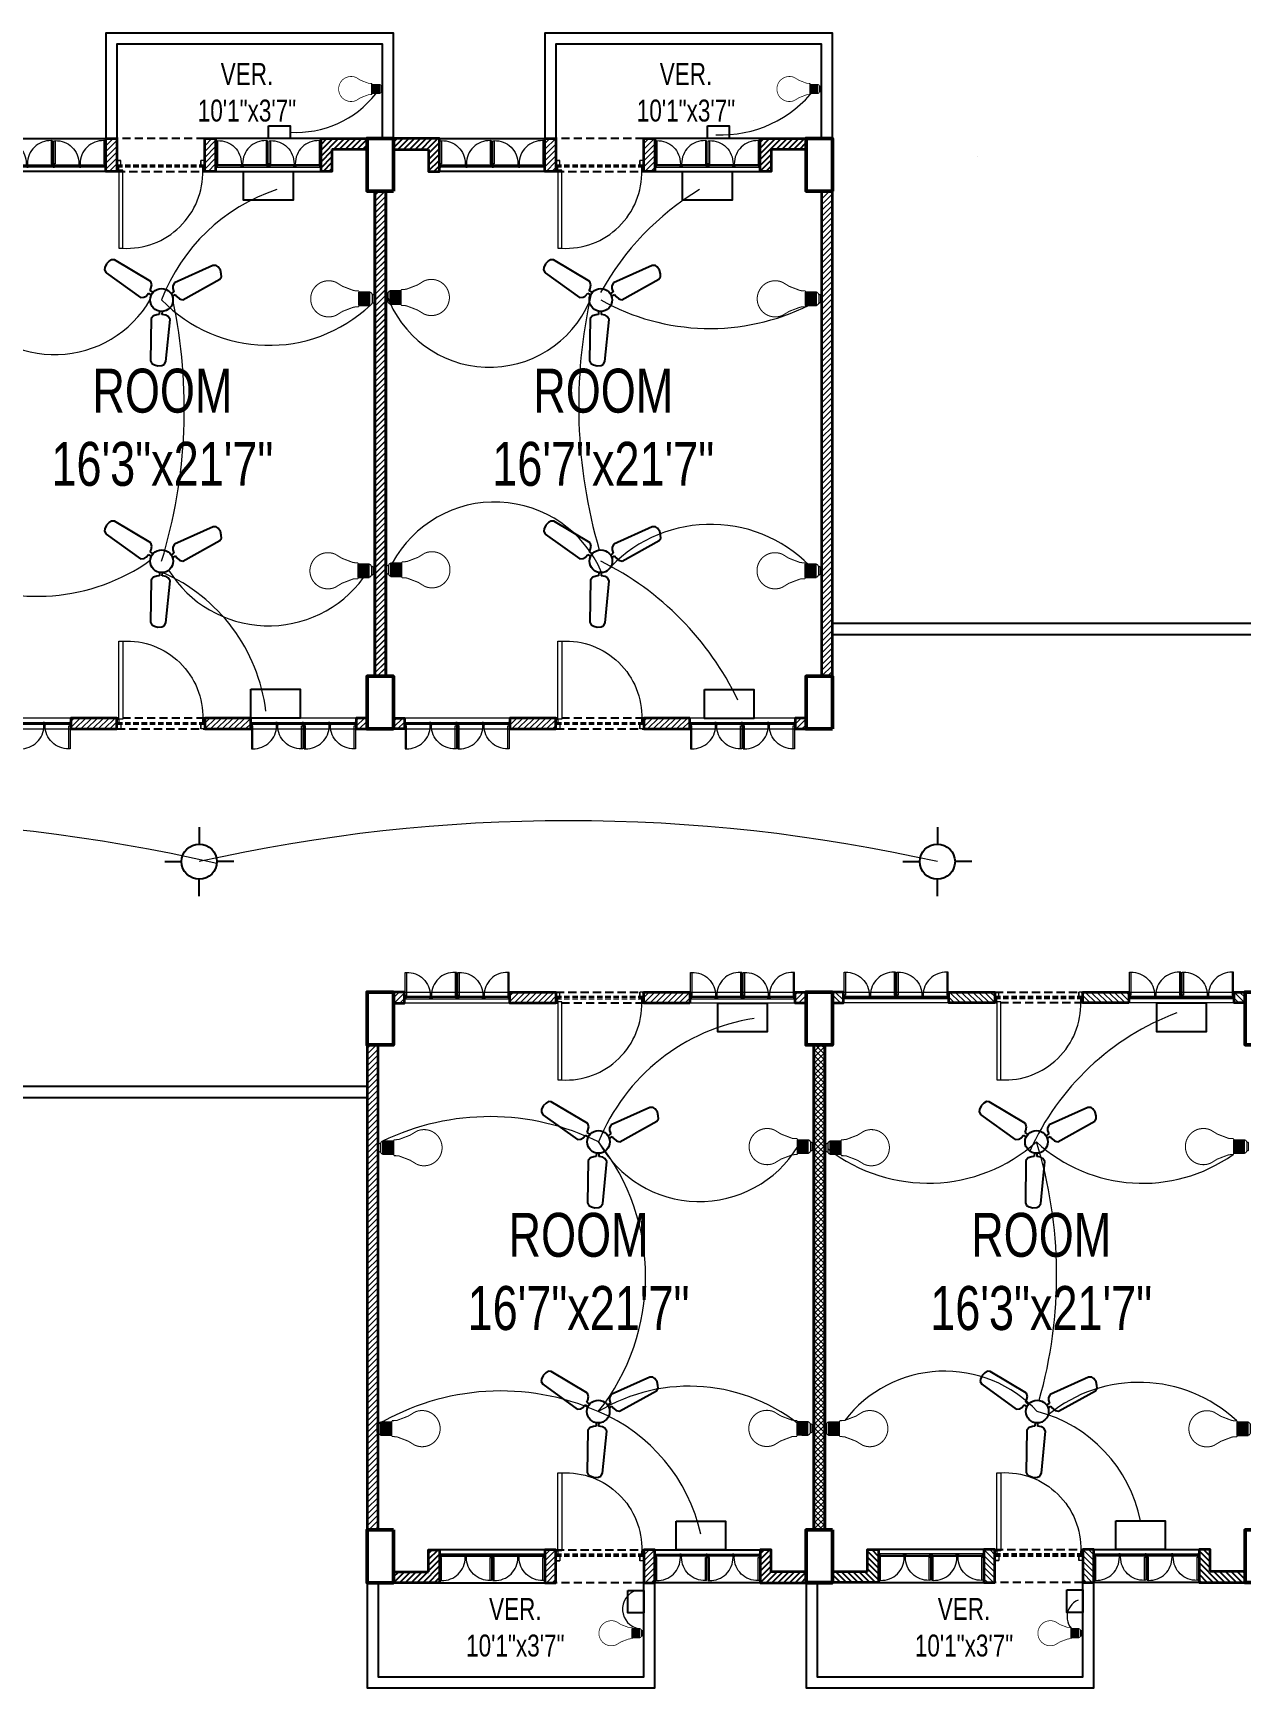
# Model space of a CAD drawing. Header units: inches. Extents: x -20263 to 10253, y -4567 to 3195.
# Drawn here: x -13452 to -12902, y 62 to 815 of the extents above; entities that cross this region are included whole.
import ezdxf

# ---------------------------------------------------------------- set-up
doc = ezdxf.new("R2010")
doc.units = ezdxf.units.IN
doc.header["$MEASUREMENT"] = 0
doc.linetypes.add('DASHED2', pattern=[0.375, 0.25, -0.125])
for name, color, linetype, lineweight in [('A-TEXT', 7, 'Continuous', 5), ('ar-DOOR-WOOD', 44, 'Continuous', 0), ('e conduit 1', 90, 'Continuous', 5), ('e conduit 2', 210, 'Continuous', 5), ('Main Wall', 250, 'Continuous', 13)]:
    doc.layers.add(name, color=color, linetype=linetype, lineweight=lineweight)
doc.layers.add('hatch brick', color=32, linetype='Continuous', lineweight=0, transparency=0.4)
doc.styles.add('SIMPLE', font='romantic.ttf')
pattern_1 = [(45, (-68292.0052, -18580.3146), (-1.325825215, 1.325825215), [])]
pattern_2 = [(45, (-1511589.8666, -132466.5966), (-1.3258252147, 1.3258252147), [])]

# ---------------------------------------------------------------- blocks, each defined once
blk = doc.blocks.new('DOOR_45')
at = {"layer": 'ar-DOOR-WOOD'}
for p, q in [((-11008.75, 15426.44), (-11008.75, 15424.44)), ((-10968.75, 15426.44), (-11008.75, 15426.44)), ((-10968.75, 15427.44), (-10963.75, 15427.44)), ((-10968.75, 15427.44), (-10968.75, 15426.44)), ((-10968.75, 15424.44), (-10968.75, 15426.44)), ((-10968.75, 15426.44), (-10966.75, 15426.44)), ((-10966.75, 15426.44), (-10966.75, 15425.44)), ((-10963.75, 15427.44), (-10963.75, 15425.44)), ((-11008.75, 15424.44), (-10968.75, 15424.44)), ((-10966.75, 15425.44), (-10963.75, 15425.44)), ((-10968.75, 15382.44), (-10968.75, 15383.44)), ((-10968.75, 15383.44), (-10966.75, 15383.44)), ((-10966.75, 15384.44), (-10963.75, 15384.44)), ((-10966.75, 15383.44), (-10966.75, 15384.44)), ((-10963.75, 15382.44), (-10963.75, 15384.44)), ((-10968.75, 15382.44), (-10963.75, 15382.44))]:
    blk.add_line(p, q, dxfattribs=at)
for points in [[(-10968.75, 15426.44), (-11008.75, 15426.44), (-11008.75, 15424.44), (-10968.75, 15424.44)], [(-10963.75, 15427.44), (-10968.75, 15427.44), (-10968.75, 15426.44), (-10966.75, 15426.44), (-10966.75, 15425.44), (-10963.75, 15425.44)], [(-10968.75, 15383.44), (-10968.75, 15382.44), (-10963.75, 15382.44), (-10963.75, 15384.44), (-10966.75, 15384.44), (-10966.75, 15383.44)]]:
    blk.add_lwpolyline(points, close=True, dxfattribs=at)
blk.add_arc((-10969.89, 15422.35), 38.92, 176.90834, 271.67702, dxfattribs=at)
blk = doc.blocks.new('DOOR_40')
at = {"layer": 'ar-DOOR-WOOD'}
for p, q in [((-11029.1, 15421.4), (-11064.1, 15421.4)), ((-11064.1, 15421.4), (-11064.1, 15419.4)), ((-11064.1, 15419.4), (-11029.1, 15419.4)), ((-11029.1, 15422.4), (-11024.1, 15422.4)), ((-11029.1, 15422.4), (-11029.1, 15421.4)), ((-11029.1, 15419.4), (-11029.1, 15421.4)), ((-11029.1, 15421.4), (-11027.1, 15421.4)), ((-11027.1, 15421.4), (-11027.1, 15420.4)), ((-11027.1, 15420.4), (-11024.1, 15420.4)), ((-11024.1, 15422.4), (-11024.1, 15420.4)), ((-11029.1, 15383.4), (-11027.1, 15383.4)), ((-11029.1, 15382.4), (-11029.1, 15383.4)), ((-11029.1, 15382.4), (-11024.1, 15382.4)), ((-11027.1, 15383.4), (-11027.1, 15384.4)), ((-11027.1, 15384.4), (-11024.1, 15384.4)), ((-11024.1, 15382.4), (-11024.1, 15384.4))]:
    blk.add_line(p, q, dxfattribs=at)
blk.add_arc((-11029.4, 15418.2), 34.8, 178.03, 270.3561, dxfattribs=at)
blk = doc.blocks.new('room 1')
h = blk.add_hatch()
h.set_pattern_fill('ANSI31', color=256, scale=15)
h.paths.add_polyline_path([(1498318.01, 133229.01), (1498318.01, 133219.01), (1498323.01, 133219.01), (1498323.01, 133234.01), (1498302.01, 133234.01), (1498302.01, 133229.01), (1498302.01, 133229.01)])
h = blk.add_hatch()
h.set_pattern_fill('ANSI31', color=256, scale=15)
h.paths.add_polyline_path([(1498474.01, 133229.01), (1498474.01, 133219.01), (1498469.01, 133219.01), (1498469.01, 133234.01), (1498490.01, 133234.01), (1498490.01, 133229.01), (1498490.01, 133229.01)])
at = {"layer": 'hatch brick'}
h = blk.add_hatch(dxfattribs=at)
h.set_pattern_fill('ANSI31', color=256, scale=15)
h.set_pattern_definition([(45, (69, 2), (-1.3258252147, 1.3258252147), [])])
h.paths.add_polyline_path([(1498376.01, 133234.01), (1498376.01, 133219.01), (1498376.01, 133219.01), (1498371.01, 133219.01), (1498371.01, 133234.01)])
h = blk.add_hatch(dxfattribs=at)
h.set_pattern_fill('ANSI31', color=256, scale=15)
h.set_pattern_definition([(45, (114, 2), (-1.3258252147, 1.3258252147), [])])
h.paths.add_polyline_path([(1498421.01, 133234.01), (1498421.01, 133219.01), (1498421.01, 133219.01), (1498416.01, 133219.01), (1498416.01, 133234.01)])
h = blk.add_hatch(dxfattribs=at)
h.set_pattern_fill('ANSI31', color=256, scale=15)
h.paths.add_polyline_path([(1498298.51, 132989.01), (1498293.51, 132989.01), (1498293.51, 133210.01), (1498298.51, 133210.01)])
h = blk.add_hatch(dxfattribs=at)
h.set_pattern_fill('ANSI31', color=256, scale=15)
h.paths.add_polyline_path([(1498493.51, 132989.01), (1498498.51, 132989.01), (1498498.51, 133210.01), (1498493.51, 133210.01)])
h = blk.add_hatch(dxfattribs=at)
h.set_pattern_fill('ANSI31', color=256, scale=15)
h.set_pattern_definition([(45, (-14.5, 0), (-1.3258252147, 1.3258252147), [])])
h.paths.add_polyline_path([(1498302.01, 132970.01), (1498307.01, 132970.01), (1498307.01, 132965.01), (1498302.01, 132965.01)])
h = blk.add_hatch(dxfattribs=at)
h.set_pattern_fill('ANSI31', color=256, scale=15)
h.set_pattern_definition([(45, (-5, -252), (-1.3258252147, 1.3258252147), [])])
h.paths.add_polyline_path([(1498376.01, 132970.01), (1498355.01, 132970.01), (1498355.01, 132965.01), (1498376.01, 132965.01)])
h = blk.add_hatch(dxfattribs=at)
h.set_pattern_fill('ANSI31', color=256, scale=15)
h.set_pattern_definition([(45, (1.2113, 4e-09), (-1.3258252147, 1.3258252147), [])])
h.paths.add_polyline_path([(1498437.01, 132970.01), (1498416.01, 132970.01), (1498416.01, 132965.01), (1498437.01, 132965.01)])
h = blk.add_hatch(dxfattribs=at)
h.set_pattern_fill('ANSI31', color=256, scale=15)
h.paths.add_polyline_path([(1498490.01, 132970.01), (1498485.01, 132970.01), (1498485.01, 132965.01), (1498490.01, 132965.01)])
for points in [[(1498323.01, 133234.01), (1498371.01, 133234.01), (1498371.01, 133219.01), (1498323.01, 133219.01)], [(1498469.01, 133234.01), (1498421.01, 133234.01), (1498421.01, 133219.01), (1498469.01, 133219.01)]]:
    blk.add_lwpolyline(points, close=True)
at = {"linetype": 'DASHED2', "ltscale": 15}
for points in [[(1498376.01, 133219.01), (1498416.01, 133219.01), (1498416.01, 133234.01), (1498376.01, 133234.01)], [(1498376.01, 132965.01), (1498416.01, 132965.01), (1498416.01, 132970.01), (1498376.01, 132970.01)]]:
    blk.add_lwpolyline(points, close=True, dxfattribs=at)
at = {"layer": 'Main Wall', "color": 1, "lineweight": 50}
for points in [[(1498302.01, 133210.01), (1498290.01, 133210.01), (1498290.01, 133234.01), (1498302.01, 133234.01), (1498302.01, 133210.01)], [(1498502.01, 133210.01), (1498490.01, 133210.01), (1498490.01, 133234.01), (1498502.01, 133234.01), (1498502.01, 133210.01)], [(1498302.01, 132965.01), (1498290.01, 132965.01), (1498290.01, 132989.01), (1498302.01, 132989.01), (1498302.01, 132965.01)], [(1498502.01, 132965.01), (1498490.01, 132965.01), (1498490.01, 132989.01), (1498502.01, 132989.01), (1498502.01, 132965.01)]]:
    blk.add_lwpolyline(points, dxfattribs=at)
at = {"layer": 'Main Wall', "lineweight": 35}
for points in [[(1498318.01, 133229.01), (1498318.01, 133219.01), (1498323.01, 133219.01), (1498323.01, 133234.01), (1498302.01, 133234.01), (1498302.01, 133229.01), (1498302.01, 133229.01), (1498302.01, 133229.01), (1498318.01, 133229.01)], [(1498474.01, 133229.01), (1498474.01, 133219.01), (1498469.01, 133219.01), (1498469.01, 133234.01), (1498490.01, 133234.01), (1498490.01, 133229.01), (1498490.01, 133229.01), (1498490.01, 133229.01), (1498474.01, 133229.01)], [(1498376.01, 132970.01), (1498376.01, 132970.01), (1498355.01, 132970.01), (1498355.01, 132965.01), (1498376.01, 132965.01), (1498376.01, 132970.01)]]:
    blk.add_lwpolyline(points, dxfattribs=at)
for points in [[(1498376.01, 133234.01), (1498376.01, 133219.01), (1498376.01, 133219.01), (1498376.01, 133219.01), (1498371.01, 133219.01), (1498371.01, 133234.01)], [(1498421.01, 133234.01), (1498421.01, 133219.01), (1498421.01, 133219.01), (1498421.01, 133219.01), (1498416.01, 133219.01), (1498416.01, 133234.01)], [(1498298.51, 132989.01), (1498293.51, 132989.01), (1498293.51, 133210.01), (1498298.51, 133210.01)], [(1498493.51, 132989.01), (1498498.51, 132989.01), (1498498.51, 133210.01), (1498493.51, 133210.01)], [(1498302.01, 132970.01), (1498307.01, 132970.01), (1498307.01, 132965.01), (1498302.01, 132965.01)], [(1498437.01, 132970.01), (1498416.01, 132970.01), (1498416.01, 132965.01), (1498437.01, 132965.01)], [(1498490.01, 132970.01), (1498485.01, 132970.01), (1498485.01, 132965.01), (1498490.01, 132965.01)]]:
    blk.add_lwpolyline(points, close=True, dxfattribs=at)
at = {"layer": 'Main Wall', "color": 150}
for points in [[(1498371.01, 133221.01), (1498323.61, 133221.01), (1498323.61, 133222.01), (1498371.01, 133222.01)], [(1498371.01, 133221.01), (1498323.61, 133221.01), (1498323.61, 133221.51), (1498371.01, 133221.51)], [(1498421.01, 133221.01), (1498468.41, 133221.01), (1498468.41, 133222.01), (1498421.01, 133222.01)], [(1498421.01, 133221.01), (1498468.41, 133221.01), (1498468.41, 133221.51), (1498421.01, 133221.51)], [(1498307.01, 132968.01), (1498354.41, 132968.01), (1498354.41, 132967.01), (1498307.01, 132967.01)], [(1498307.01, 132968.01), (1498354.41, 132968.01), (1498354.41, 132967.51), (1498307.01, 132967.51)], [(1498437.61, 132968.01), (1498484.41, 132968.01), (1498484.41, 132967.01), (1498437.61, 132967.01)], [(1498437.61, 132968.01), (1498484.41, 132968.01), (1498484.41, 132967.51), (1498437.61, 132967.51)]]:
    blk.add_lwpolyline(points, close=True, dxfattribs=at)
at = {"layer": 'Main Wall', "color": 150, "linetype": 'DASHED2', "ltscale": 10}
for points in [[(1498376.01, 133222.01), (1498416.01, 133222.01), (1498416.01, 133221.01), (1498376.01, 133221.01)], [(1498376.01, 133222.01), (1498416.01, 133222.01), (1498416.01, 133221.51), (1498376.01, 133221.51)], [(1498376.01, 132968.01), (1498416.01, 132968.01), (1498416.01, 132967.01), (1498376.01, 132967.01)], [(1498376.01, 132968.01), (1498416.01, 132968.01), (1498416.01, 132967.51), (1498376.01, 132967.51)]]:
    blk.add_lwpolyline(points, close=True, dxfattribs=at)
at = {"layer": 'Main Wall'}
for points in [[(1498307.01, 132965.01), (1498355.01, 132965.01), (1498355.01, 132970.01), (1498307.01, 132970.01)], [(1498437.01, 132965.01), (1498485.01, 132965.01), (1498485.01, 132970.01), (1498437.01, 132970.01)]]:
    blk.add_lwpolyline(points, close=True, dxfattribs=at)
at = {"layer": 'Main Wall', "extrusion": (0, 0, -1)}
for name, p, xscale, yscale, zscale, rotation in [('DOOR_40', (-1502949.75, 129913.77), 0.2999999999999545, 0.2999999999999545, -0.2999999999999545, 270), ('DOOR_40', (-1502973.75, 129913.77), 0.2999999999999545, 0.2999999999999545, -0.2999999999999545, 270), ('DOOR_40', (-1493818.28, 129913.77), -0.2999999999999545, 0.2999999999999545, -0.2999999999999545, 90), ('DOOR_40', (-1493842.28, 129913.77), -0.2999999999999545, 0.2999999999999545, -0.2999999999999545, 90), ('DOOR_45', (-1512089.3, 142969.57), -0.8888888888889142, 0.8888888888889142, -0.8888888888889142, 270), ('DOOR_45', (-1512089.3, 123219.46), 0.8888888888889142, 0.8888888888889142, -0.8888888888889142, 270), ('DOOR_40', (-1493704.28, 136275.25), 0.2999999999999545, 0.2999999999999545, -0.2999999999999545, 90), ('DOOR_40', (-1493728.28, 136275.25), 0.2999999999999545, 0.2999999999999545, -0.2999999999999545, 90), ('DOOR_40', (-1493834.28, 136275.25), 0.2999999999999545, 0.2999999999999545, -0.2999999999999545, 90), ('DOOR_40', (-1493858.28, 136275.25), 0.2999999999999545, 0.2999999999999545, -0.2999999999999545, 90)]:
    blk.add_blockref(name, p, dxfattribs=dict(at, xscale=xscale, yscale=yscale, zscale=zscale, rotation=rotation))
at = {"layer": 'Main Wall'}
for p, xscale, yscale, zscale, rotation in [((1493720.28, 129913.77), 0.2999999999999545, 0.2999999999999545, 0.2999999999999545, 270), ((1493744.28, 129913.77), 0.2999999999999545, 0.2999999999999545, 0.2999999999999545, 270), ((1503047.75, 129913.77), -0.2999999999999545, 0.2999999999999545, 0.2999999999999546, 90), ((1503071.75, 129913.77), -0.2999999999999545, 0.2999999999999545, 0.2999999999999546, 90), ((1502933.75, 136275.25), 0.2999999999999546, 0.2999999999999546, 0.2999999999999546, 90), ((1502957.75, 136275.25), 0.2999999999999546, 0.2999999999999546, 0.2999999999999546, 90), ((1503063.75, 136275.25), 0.2999999999999546, 0.2999999999999546, 0.2999999999999546, 90), ((1503087.75, 136275.25), 0.2999999999999546, 0.2999999999999546, 0.2999999999999546, 90)]:
    blk.add_blockref('DOOR_40', p, dxfattribs=dict(at, xscale=xscale, yscale=yscale, zscale=zscale, rotation=rotation))
blk = doc.blocks.new('LED')
for p, q in [((-12.1, -25.6), (11.9, -25.6)), ((-11.6, -7.7), (11.7, -7.7)), ((-11.6, -11), (11.7, -9.6)), ((-11.6, -13.3), (11.7, -11.8)), ((-11.5, -15.5), (11.8, -14.1)), ((-11.3, -17.8), (11.9, -16.3)), ((-11.2, -20), (12.1, -18.6)), ((-11.2, -22.2), (12.1, -20.8)), ((-11.2, -24.5), (12.1, -23.1))]:
    blk.add_line(p, q)
at = {"lineweight": 9}
blk.add_line((7.8, -3.1), (-7.8, -3.1), dxfattribs=at)
for points, const_width in [([(5.3, 0), (5.4, 0), (5.7, 0), (6.1, -0.1), (6.6, -0.3), (7, -0.6), (7.2, -0.9), (7.4, -1.2), (7.5, -1.5), (7.7, -2), (7.7, -2.5), (7.8, -3.1), (7.7, -2.5), (7.7, -2), (7.5, -1.5), (7.4, -1.2), (7.2, -0.9), (7, -0.6), (6.6, -0.3), (6.1, -0.1), (5.7, 0), (5.4, 0), (5.3, 0), (-5.3, 0), (-5.4, 0), (-5.5, 0), (-5.8, 0), (-6.1, -0.1), (-6.4, -0.2), (-6.7, -0.5), (-7, -0.7), (-7.3, -1.1), (-7.6, -1.7), (-7.7, -2.3), (-7.8, -3.1), (-7.8, -3.1), (-7.9, -3.2), (-8.1, -3.2), (-8.3, -3.3), (-8.9, -3.6), (-9.6, -4.1), (-10.3, -4.7), (-11, -5.4), (-11.2, -5.9), (-11.4, -6.4), (-11.6, -7), (-11.6, -7.7), (-12.2, -7.7), (-12.1, -26)], 2), ([(-5.3, 0), (-5.4, 0), (-5.5, 0), (-5.8, 0), (-6.1, -0.1), (-6.4, -0.2), (-6.7, -0.5), (-7, -0.7), (-7.3, -1.1), (-7.6, -1.7), (-7.7, -2.3), (-7.8, -3.1)], 1), ([(-0.1, -111.1), (-0.2, -111.1), (-1, -111.1), (-1.8, -111.1), (-2.6, -111.1), (-3.4, -111), (-4.2, -110.9), (-5, -110.8), (-5.8, -110.6), (-6.6, -110.5), (-7.4, -110.3), (-8.1, -110.1), (-8.9, -109.9), (-9.6, -109.7), (-10.4, -109.5), (-11.1, -109.2), (-11.8, -108.9), (-12.5, -108.7), (-13.2, -108.3), (-13.9, -108), (-14.6, -107.7), (-15.3, -107.3), (-16, -106.9), (-16.6, -106.6), (-17.3, -106.2), (-17.9, -105.7), (-18.5, -105.3), (-19.2, -104.8), (-19.8, -104.4), (-20.4, -103.9), (-20.9, -103.4), (-21.5, -102.9), (-22.1, -102.4), (-22.6, -101.9), (-23.1, -101.3), (-23.7, -100.8), (-24.2, -100.2), (-24.6, -99.6), (-25.1, -99), (-25.6, -98.4), (-26, -97.8), (-26.5, -97.2), (-26.9, -96.5), (-27.3, -95.9), (-27.7, -95.2), (-28.1, -94.6), (-28.4, -93.9), (-28.8, -93.2), (-29.1, -92.5), (-29.4, -91.8), (-29.7, -91.1), (-30, -90.4), (-30.2, -89.6), (-30.5, -88.9), (-30.7, -88.1), (-30.9, -87.4), (-31.1, -86.6), (-31.2, -85.9), (-31.4, -85.1), (-31.5, -84.3), (-31.6, -83.5), (-31.7, -82.7), (-31.8, -81.9), (-31.8, -81.1), (-31.9, -80.3), (-31.9, -79.5), (-31.9, -78.2), (-31.8, -77), (-31.7, -75.8), (-31.5, -74.6), (-31.3, -73.4), (-31.1, -72.2), (-30.8, -71.1), (-30.4, -69.9), (-30, -68.8), (-29.6, -67.7), (-29.2, -66.6), (-22.1, -55), (-14.6, -35.3), (-14.1, -29.7), (-14.1, -27.1), (-12.1, -25.6)], 1.8), ([(-0.1, -111.1), (0, -111.1), (0.8, -111.1), (1.6, -111.1), (2.5, -111.1), (3.3, -111), (4, -110.9), (4.8, -110.8), (5.6, -110.6), (6.4, -110.5), (7.2, -110.3), (7.9, -110.1), (8.7, -109.9), (9.4, -109.7), (10.2, -109.5), (10.9, -109.2), (11.6, -108.9), (12.3, -108.7), (13, -108.3), (13.7, -108), (14.4, -107.7), (15.1, -107.3), (15.8, -106.9), (16.4, -106.6), (17.1, -106.2), (17.7, -105.7), (18.3, -105.3), (19, -104.8), (19.6, -104.4), (20.2, -103.9), (20.7, -103.4), (21.3, -102.9), (21.9, -102.4), (22.4, -101.9), (22.9, -101.3), (23.5, -100.8), (24, -100.2), (24.5, -99.6), (24.9, -99), (25.4, -98.4), (25.8, -97.8), (26.3, -97.2), (26.7, -96.5), (27.1, -95.9), (27.5, -95.2), (27.9, -94.6), (28.2, -93.9), (28.6, -93.2), (28.9, -92.5), (29.2, -91.8), (29.5, -91.1), (29.8, -90.4), (30, -89.6), (30.3, -88.9), (30.5, -88.1), (30.7, -87.4), (30.9, -86.6), (31, -85.9), (31.2, -85.1), (31.3, -84.3), (31.4, -83.5), (31.5, -82.7), (31.6, -81.9), (31.6, -81.1), (31.7, -80.3), (31.7, -79.5), (31.7, -78.2), (31.6, -77), (31.5, -75.8), (31.3, -74.6), (31.1, -73.4), (30.9, -72.2), (30.6, -71.1), (30.2, -69.9), (29.9, -68.8), (29.4, -67.7), (29, -66.6), (21.9, -55), (14.4, -35.3), (13.9, -29.7), (13.9, -27.1), (11.9, -25.6)], 1.8), ([(11.9, -26.1), (11.9, -7.7), (11.7, -7.7), (11.6, -7), (11.4, -6.4), (11.2, -5.9), (11, -5.4), (10.3, -4.7), (9.6, -4.1), (8.9, -3.6), (8.3, -3.3), (7.9, -3.2), (7.8, -3.1), (7.8, -3.1)], 2)]:
    blk.add_lwpolyline(points, dxfattribs=dict(const_width=const_width))
at = {"color": 7, "lineweight": 20}
blk.add_open_spline([(-9.8, -25.6), (-9.8, -25.6), (9.4, -25.6), (9.4, -25.6)], degree=3, dxfattribs=at)
blk = doc.blocks.new('6')
at = {"color": 7}
for p, q in [((3268, -2243), (3260, -2275)), ((3260, -2275), (3351, -2687)), ((3285, -2228), (3268, -2243)), ((3322, -2211), (3285, -2228)), ((3359, -2211), (3322, -2211)), ((3387, -2215), (3359, -2211)), ((3407, -2236), (3387, -2215)), ((3533, -2638), (3407, -2236)), ((3351, -2687), (3378, -2709)), ((3378, -2709), (3403, -2714)), ((3403, -2714), (3440, -2709)), ((3440, -2709), (3450, -2742)), ((3468, -2701), (3489, -2690)), ((3477, -2735), (3468, -2701)), ((3489, -2690), (3518, -2669)), ((3518, -2669), (3533, -2638)), ((3291, -2913), (3005, -3223)), ((3325, -2910), (3291, -2913)), ((3357, -2925), (3325, -2910)), ((3378, -2938), (3357, -2925)), ((3403, -2913), (3378, -2938)), ((3399, -2958), (3423, -2933)), ((3422, -2988), (3399, -2958)), ((3594, -2888), (3628, -2897)), ((3635, -2869), (3601, -2861)), ((3628, -2897), (3627, -2922)), ((3627, -2922), (3631, -2958)), ((3631, -2958), (3650, -2985)), ((3649, -2835), (3635, -2869)), ((3666, -2816), (3649, -2835)), ((3699, -2804), (3666, -2816)), ((4101, -2931), (3699, -2804)), ((4124, -2954), (4101, -2931)), ((4129, -2976), (4124, -2954)), ((3113, -3331), (3424, -3046)), ((3429, -3011), (3422, -2988)), ((3424, -3046), (3429, -3011)), ((3650, -2985), (4061, -3078)), ((4061, -3078), (4089, -3071)), ((4089, -3071), (4107, -3048)), ((4107, -3048), (4125, -3016)), ((4125, -3016), (4129, -2976)), ((3005, -3223), (2997, -3251)), ((2997, -3251), (3008, -3278)), ((3008, -3278), (3026, -3309)), ((3026, -3309), (3059, -3333)), ((3059, -3333), (3081, -3340)), ((3081, -3340), (3113, -3331))]:
    blk.add_line(p, q, dxfattribs=at)
blk.add_circle((3491, -2846), 113, dxfattribs=at)

msp = doc.modelspace()

# ---------------------------------------------------------------- hatches: boundary and pattern name
h = msp.add_hatch()
h.set_pattern_fill('ANSI31', color=256, scale=15)
h.set_pattern_definition(pattern_2)
h.paths.add_polyline_path([(-13271.853, 762.416), (-13271.853, 752.416), (-13266.853, 752.416), (-13266.853, 767.416), (-13287.853, 767.416), (-13287.853, 762.416), (-13287.853, 762.416)])
h = msp.add_hatch()
h.set_pattern_fill('ANSI31', color=256, scale=15)
h.set_pattern_definition(pattern_2)
h.paths.add_polyline_path([(-13115.853, 762.416), (-13115.853, 752.416), (-13120.853, 752.416), (-13120.853, 767.416), (-13099.853, 767.416), (-13099.853, 762.416), (-13099.853, 762.416)])
h = msp.add_hatch()
h.set_pattern_fill('ANSI31', color=256, scale=15)
h.set_pattern_definition(pattern_1)
h.paths.add_polyline_path([(-13271.853, 114.541), (-13271.853, 124.541), (-13266.853, 124.541), (-13266.853, 109.541), (-13287.853, 109.541), (-13287.853, 114.541), (-13287.853, 114.541)])
h = msp.add_hatch()
h.set_pattern_fill('ANSI31', color=256, scale=15)
h.set_pattern_definition(pattern_1)
h.paths.add_polyline_path([(-13115.853, 114.541), (-13115.853, 124.541), (-13120.853, 124.541), (-13120.853, 109.541), (-13099.853, 109.541), (-13099.853, 114.541), (-13099.853, 114.541)])
at = {"layer": 'hatch brick'}
h = msp.add_hatch(dxfattribs=at)
h.set_pattern_fill('ANSI31', color=256, scale=15)
h.set_pattern_definition([(45, (-1511520.8666, -132464.5966), (-1.3258252147, 1.3258252147), [])])
h.paths.add_polyline_path([(-13213.853, 767.416), (-13213.853, 752.416), (-13213.853, 752.416), (-13218.853, 752.416), (-13218.853, 767.416)])
h = msp.add_hatch(dxfattribs=at)
h.set_pattern_fill('ANSI31', color=256, scale=15)
h.set_pattern_definition([(45, (-1511475.8666, -132464.5966), (-1.3258252147, 1.3258252147), [])])
h.paths.add_polyline_path([(-13168.853, 767.416), (-13168.853, 752.416), (-13168.853, 752.416), (-13173.853, 752.416), (-13173.853, 767.416)])
h = msp.add_hatch(dxfattribs=at)
h.set_pattern_fill('ANSI31', color=256, scale=15)
h.set_pattern_definition(pattern_2)
h.paths.add_polyline_path([(-13291.353, 522.416), (-13296.353, 522.416), (-13296.353, 743.416), (-13291.353, 743.416)])
h = msp.add_hatch(dxfattribs=at)
h.set_pattern_fill('ANSI31', color=256, scale=15)
h.set_pattern_definition([(45, (-1511586.3666, -132466.5966), (-1.3258252147, 1.3258252147), [])])
h.paths.add_polyline_path([(-13092.853, 522.416), (-13087.853, 522.416), (-13087.853, 743.416), (-13092.853, 743.416)])
h = msp.add_hatch(dxfattribs=at)
h.set_pattern_fill('ANSI31', color=256, scale=15)
h.set_pattern_definition([(45, (-1511604.3666, -132466.5966), (-1.3258252147, 1.3258252147), [])])
h.paths.add_polyline_path([(-13287.853, 503.416), (-13282.853, 503.416), (-13282.853, 498.416), (-13287.853, 498.416)])
h = msp.add_hatch(dxfattribs=at)
h.set_pattern_fill('ANSI31', color=256, scale=15)
h.set_pattern_definition([(45, (-1511594.8666, -132718.5966), (-1.3258252147, 1.3258252147), [])])
h.paths.add_polyline_path([(-13213.853, 503.416), (-13234.853, 503.416), (-13234.853, 498.416), (-13213.853, 498.416)])
h = msp.add_hatch(dxfattribs=at)
h.set_pattern_fill('ANSI31', color=256, scale=15)
h.set_pattern_definition([(45, (-1511588.6553, -132466.5966), (-1.3258252147, 1.3258252147), [])])
h.paths.add_polyline_path([(-13152.853, 503.416), (-13173.853, 503.416), (-13173.853, 498.416), (-13152.853, 498.416)])
h = msp.add_hatch(dxfattribs=at)
h.set_pattern_fill('ANSI31', color=256, scale=15)
h.set_pattern_definition(pattern_2)
h.paths.add_polyline_path([(-13099.853, 503.416), (-13104.853, 503.416), (-13104.853, 498.416), (-13099.853, 498.416)])
h = msp.add_hatch(dxfattribs=at)
h.set_pattern_fill('ANSI31', color=256, scale=15)
h.set_pattern_definition([(45, (-68306.5052, -18580.3146), (-1.325825215, 1.325825215), [])])
h.paths.add_polyline_path([(-13287.853, 373.541), (-13282.853, 373.541), (-13282.853, 378.541), (-13287.853, 378.541)])
h = msp.add_hatch(dxfattribs=at)
h.set_pattern_fill('ANSI31', color=256, scale=15)
h.set_pattern_definition([(45, (-68297.0052, -18832.3146), (-1.325825215, 1.325825215), [])])
h.paths.add_polyline_path([(-13213.853, 373.541), (-13234.853, 373.541), (-13234.853, 378.541), (-13213.853, 378.541)])
h = msp.add_hatch(dxfattribs=at)
h.set_pattern_fill('ANSI31', color=256, scale=15)
h.set_pattern_definition([(45, (-68290.794, -18580.3146), (-1.325825215, 1.325825215), [])])
h.paths.add_polyline_path([(-13152.853, 373.541), (-13173.853, 373.541), (-13173.853, 378.541), (-13152.853, 378.541)])
h = msp.add_hatch(dxfattribs=at)
h.set_pattern_fill('ANSI31', color=256, scale=15)
h.set_pattern_definition(pattern_1)
h.paths.add_polyline_path([(-13099.853, 373.541), (-13104.853, 373.541), (-13104.853, 378.541), (-13099.853, 378.541)])
h = msp.add_hatch(dxfattribs=at)
h.set_pattern_fill('ANSI31', color=256, scale=15)
h.set_pattern_definition([(45, (-68295.5052, -18580.3146), (-1.325825215, 1.325825215), [])])
h.paths.add_polyline_path([(-13294.853, 354.541), (-13299.853, 354.541), (-13299.853, 133.541), (-13294.853, 133.541)])
h = msp.add_hatch(dxfattribs=at)
h.set_pattern_fill('ANSI31', color=256, scale=15)
h.set_pattern_definition(pattern_1)
h.paths.add_polyline_path([(-13096.353, 354.541), (-13091.353, 354.541), (-13091.353, 133.541), (-13096.353, 133.541)])
h = msp.add_hatch(dxfattribs=at)
h.set_pattern_fill('ANSI31', color=256, scale=15)
h.set_pattern_definition([(45, (-68223.0052, -18578.3146), (-1.325825215, 1.325825215), [])])
h.paths.add_polyline_path([(-13213.853, 109.541), (-13213.853, 124.541), (-13213.853, 124.541), (-13218.853, 124.541), (-13218.853, 109.541)])
h = msp.add_hatch(dxfattribs=at)
h.set_pattern_fill('ANSI31', color=256, scale=15)
h.set_pattern_definition([(45, (-68178.0052, -18578.3146), (-1.325825215, 1.325825215), [])])
h.paths.add_polyline_path([(-13168.853, 109.541), (-13168.853, 124.541), (-13168.853, 124.541), (-13173.853, 124.541), (-13173.853, 109.541)])

# ---------------------------------------------------------------- linework, layer by layer
at = {"color": 240, "true_color": 0xed1f24}
for p, q in [((-13124.054, 775.378), (-13124.054, 775.378)), ((-13021.909, 759.347), (-13021.909, 759.347))]:
    msp.add_line(p, q, dxfattribs=at)
at = {"color": 30, "true_color": 0xf8991e}
for p, q in [((-13376.334, 453.704), (-13376.334, 446.016)), ((-13040.057, 453.704), (-13040.057, 446.016)), ((-13392.056, 437.983), (-13384.368, 437.983)), ((-13360.613, 437.983), (-13368.301, 437.983)), ((-13055.779, 437.983), (-13048.091, 437.983)), ((-13024.336, 437.983), (-13032.024, 437.983)), ((-13376.334, 422.261), (-13376.334, 429.949)), ((-13040.057, 422.261), (-13040.057, 429.949))]:
    msp.add_line(p, q, dxfattribs=at)
for points in [[(-13287.853, 767.416), (-13287.853, 815.416), (-13418.853, 815.416), (-13418.853, 767.416)], [(-13087.853, 767.416), (-13087.853, 815.416), (-13218.853, 815.416), (-13218.853, 767.416)], [(-13292.853, 767.416), (-13292.853, 810.416), (-13413.853, 810.416), (-13413.853, 767.416)], [(-13092.853, 767.416), (-13092.853, 810.416), (-13213.853, 810.416), (-13213.853, 767.416)], [(-13299.853, 109.604), (-13299.853, 61.604), (-13168.853, 61.604), (-13168.853, 109.604)], [(-13294.853, 109.604), (-13294.853, 66.604), (-13173.853, 66.604), (-13173.853, 109.604)], [(-13099.853, 109.604), (-13099.853, 61.604), (-12968.853, 61.604), (-12968.853, 109.604)], [(-13094.853, 109.604), (-13094.853, 66.604), (-12973.853, 66.604), (-12973.853, 109.604)]]:
    msp.add_lwpolyline(points)
at = {"color": 116, "true_color": 0x136734}
for points in [[(-13344.853, 773.162), (-13334.895, 773.162), (-13334.895, 767.416), (-13344.853, 767.416)], [(-13144.853, 773.162), (-13134.895, 773.162), (-13134.895, 767.416), (-13144.853, 767.416)], [(-13356.107, 752.416), (-13333.6, 752.416), (-13333.6, 739.333), (-13356.107, 739.333)], [(-13156.107, 752.416), (-13133.6, 752.416), (-13133.6, 739.333), (-13156.107, 739.333)], [(-13352.785, 516.486), (-13330.278, 516.486), (-13330.278, 503.402), (-13352.785, 503.402)], [(-13146.204, 516.344), (-13123.697, 516.344), (-13123.697, 503.26), (-13146.204, 503.26)], [(-13140.107, 373.541), (-13117.6, 373.541), (-13117.6, 360.458), (-13140.107, 360.458)], [(-12940.107, 373.604), (-12917.6, 373.604), (-12917.6, 360.52), (-12940.107, 360.52)], [(-13159.063, 137.586), (-13136.556, 137.586), (-13136.556, 124.502), (-13159.063, 124.502)], [(-12958.787, 137.681), (-12936.28, 137.681), (-12936.28, 124.598), (-12958.787, 124.598)], [(-13181.029, 106.019), (-13173.797, 106.019), (-13173.797, 95.818), (-13181.029, 95.818)], [(-12981.069, 106.22), (-12973.837, 106.22), (-12973.837, 96.02), (-12981.069, 96.02)]]:
    msp.add_lwpolyline(points, close=True, dxfattribs=at)
for points in [[(-13266.853, 767.416), (-13218.853, 767.416), (-13218.853, 752.416), (-13266.853, 752.416)], [(-13120.853, 767.416), (-13168.853, 767.416), (-13168.853, 752.416), (-13120.853, 752.416)], [(-13087.853, 541.416), (-12699.853, 541.416), (-12699.853, 546.416), (-13087.853, 546.416)], [(-13487.853, 330.604), (-13299.853, 330.604), (-13299.853, 335.604), (-13487.853, 335.604)], [(-13266.853, 109.541), (-13218.853, 109.541), (-13218.853, 124.541), (-13266.853, 124.541)], [(-13120.853, 109.541), (-13168.853, 109.541), (-13168.853, 124.541), (-13120.853, 124.541)]]:
    msp.add_lwpolyline(points, close=True)
at = {"linetype": 'DASHED2', "ltscale": 15}
for points in [[(-13213.853, 752.416), (-13173.853, 752.416), (-13173.853, 767.416), (-13213.853, 767.416)], [(-13213.853, 498.416), (-13173.853, 498.416), (-13173.853, 503.416), (-13213.853, 503.416)], [(-13213.853, 378.541), (-13173.853, 378.541), (-13173.853, 373.541), (-13213.853, 373.541)], [(-13213.853, 124.541), (-13173.853, 124.541), (-13173.853, 109.541), (-13213.853, 109.541)]]:
    msp.add_lwpolyline(points, close=True, dxfattribs=at)
at = {"color": 30, "true_color": 0xf8991e}
for centre in [(-13376.334, 437.983), (-13040.057, 437.983)]:
    msp.add_circle(centre, 8.034, dxfattribs=at)
at = {"layer": 'A-TEXT', "color": 3}
for centre, radius, start, end in [((-13314.745, 664.138), 84.157, 108.158484, 159.319029), ((-13083.932, 637.166), 124.905, 121.112213, 151.281376), ((-13622.634, 644.395), 239.504, 343.11632, 11.919015), ((-12970.364, 645.429), 233.112, 167.30223, 196.30916), ((-13253.983, 452.642), 136.412, 25.60932, 63.607356), ((-13425.098, 496.704), 79.743, 7.131881, 66.356764), ((-13109.432, 276.025), 91.661, 98.810659, 158.02232), ((-12888.952, 257.372), 119.372, 110.610151, 155.908705), ((-13271.418, 248.976), 98.443, 321.352175, 38.552242), ((-13191.538, 249.434), 205.826, 343.973729, 17.208651), ((-13225.344, 114.262), 79.451, 12.607804, 67.183414), ((-13010.664, 125.187), 64.355, 11.194627, 75.511474)]:
    msp.add_arc(centre, radius, start, end, dxfattribs=at)
at = {"layer": 'e conduit 1'}
for centre, radius, start, end in [((-13538.166, -291.097), 747.742, 76.873158, 102.827726), ((-13208.196, -310.172), 766.815, 77.333919, 102.666081)]:
    msp.add_arc(centre, radius, start, end, dxfattribs=at)
at = {"layer": 'e conduit 2'}
for centre, radius, start, end in [((-13331.981, 815.984), 45.788, 266.350728, 321.988323), ((-13138.459, 822.803), 53.758, 267.320878, 322.391305), ((-13442.129, 719.211), 50.254, 213.653587, 329.874305), ((-13344.689, 741.046), 67.875, 224.042715, 313.100404), ((-13244.125, 712.91), 49.693, 199.039595, 336.518584), ((-13143.72, 782.369), 101.507, 240.686604, 296.449226), ((-13241.726, 548.776), 53.041, 23.296413, 151.6264), ((-13143.324, 528.332), 63.316, 41.784834, 135.838051), ((-13450.14, 647.965), 89.111, 243.734134, 305.319228), ((-13344.73, 599.014), 53.606, 211.831978, 323.814639), ((-13243.988, 209.234), 112.586, 63.886341, 115.710837), ((-13148.427, 335.68), 52.528, 208.857764, 328.446946), ((-13044.3, 365.765), 74.236, 232.21166, 311.688808), ((-12946.56, 362.915), 71.447, 227.393361, 305.263922), ((-13036.71, 148.381), 57.5, 42.863421, 142.397595), ((-13238.967, 86.863), 110.005, 66.177154, 120.838233), ((-13153.062, 118.698), 80.331, 49.603057, 121.082449), ((-12948.225, 135.55), 65.244, 46.975936, 129.357092), ((-13174.51, 97.493), 9.006, 108.805207, 260.248367), ((-12972.72, 94.019), 8.252, 113.207359, 245.188317)]:
    msp.add_arc(centre, radius, start, end, dxfattribs=at)
at = {"layer": 'Main Wall', "color": 1, "lineweight": 50}
for points in [[(-13287.853, 743.416), (-13299.853, 743.416), (-13299.853, 767.416), (-13287.853, 767.416), (-13287.853, 743.416)], [(-13087.853, 743.416), (-13099.853, 743.416), (-13099.853, 767.416), (-13087.853, 767.416), (-13087.853, 743.416)], [(-13287.853, 498.416), (-13299.853, 498.416), (-13299.853, 522.416), (-13287.853, 522.416), (-13287.853, 498.416)], [(-13087.853, 498.416), (-13099.853, 498.416), (-13099.853, 522.416), (-13087.853, 522.416), (-13087.853, 498.416)], [(-13287.853, 378.541), (-13299.853, 378.541), (-13299.853, 354.541), (-13287.853, 354.541), (-13287.853, 378.541)], [(-13087.853, 378.541), (-13099.853, 378.541), (-13099.853, 354.541), (-13087.853, 354.541), (-13087.853, 378.541)], [(-13287.853, 133.541), (-13299.853, 133.541), (-13299.853, 109.541), (-13287.853, 109.541), (-13287.853, 133.541)], [(-13087.853, 133.541), (-13099.853, 133.541), (-13099.853, 109.541), (-13087.853, 109.541), (-13087.853, 133.541)]]:
    msp.add_lwpolyline(points, dxfattribs=at)
at = {"layer": 'Main Wall', "lineweight": 35}
for points in [[(-13271.853, 762.416), (-13271.853, 752.416), (-13266.853, 752.416), (-13266.853, 767.416), (-13287.853, 767.416), (-13287.853, 762.416), (-13287.853, 762.416), (-13287.853, 762.416), (-13271.853, 762.416)], [(-13115.853, 762.416), (-13115.853, 752.416), (-13120.853, 752.416), (-13120.853, 767.416), (-13099.853, 767.416), (-13099.853, 762.416), (-13099.853, 762.416), (-13099.853, 762.416), (-13115.853, 762.416)], [(-13213.853, 503.416), (-13213.853, 503.416), (-13234.853, 503.416), (-13234.853, 498.416), (-13213.853, 498.416), (-13213.853, 503.416)], [(-13213.853, 373.541), (-13213.853, 373.541), (-13234.853, 373.541), (-13234.853, 378.541), (-13213.853, 378.541), (-13213.853, 373.541)], [(-13271.853, 114.541), (-13271.853, 124.541), (-13266.853, 124.541), (-13266.853, 109.541), (-13287.853, 109.541), (-13287.853, 114.541), (-13287.853, 114.541), (-13287.853, 114.541), (-13271.853, 114.541)], [(-13115.853, 114.541), (-13115.853, 124.541), (-13120.853, 124.541), (-13120.853, 109.541), (-13099.853, 109.541), (-13099.853, 114.541), (-13099.853, 114.541), (-13099.853, 114.541), (-13115.853, 114.541)]]:
    msp.add_lwpolyline(points, dxfattribs=at)
for points in [[(-13213.853, 767.416), (-13213.853, 752.416), (-13213.853, 752.416), (-13213.853, 752.416), (-13218.853, 752.416), (-13218.853, 767.416)], [(-13168.853, 767.416), (-13168.853, 752.416), (-13168.853, 752.416), (-13168.853, 752.416), (-13173.853, 752.416), (-13173.853, 767.416)], [(-13291.353, 522.416), (-13296.353, 522.416), (-13296.353, 743.416), (-13291.353, 743.416)], [(-13092.853, 522.416), (-13087.853, 522.416), (-13087.853, 743.416), (-13092.853, 743.416)], [(-13287.853, 503.416), (-13282.853, 503.416), (-13282.853, 498.416), (-13287.853, 498.416)], [(-13152.853, 503.416), (-13173.853, 503.416), (-13173.853, 498.416), (-13152.853, 498.416)], [(-13099.853, 503.416), (-13104.853, 503.416), (-13104.853, 498.416), (-13099.853, 498.416)], [(-13287.853, 373.541), (-13282.853, 373.541), (-13282.853, 378.541), (-13287.853, 378.541)], [(-13152.853, 373.541), (-13173.853, 373.541), (-13173.853, 378.541), (-13152.853, 378.541)], [(-13099.853, 373.541), (-13104.853, 373.541), (-13104.853, 378.541), (-13099.853, 378.541)], [(-13294.853, 354.541), (-13299.853, 354.541), (-13299.853, 133.541), (-13294.853, 133.541)], [(-13096.353, 354.541), (-13091.353, 354.541), (-13091.353, 133.541), (-13096.353, 133.541)], [(-13213.853, 109.541), (-13213.853, 124.541), (-13213.853, 124.541), (-13213.853, 124.541), (-13218.853, 124.541), (-13218.853, 109.541)], [(-13168.853, 109.541), (-13168.853, 124.541), (-13168.853, 124.541), (-13168.853, 124.541), (-13173.853, 124.541), (-13173.853, 109.541)]]:
    msp.add_lwpolyline(points, close=True, dxfattribs=at)
at = {"layer": 'Main Wall', "color": 150}
for points in [[(-13218.853, 754.416), (-13266.253, 754.416), (-13266.253, 755.416), (-13218.853, 755.416)], [(-13218.853, 754.416), (-13266.253, 754.416), (-13266.253, 754.916), (-13218.853, 754.916)], [(-13168.853, 754.416), (-13121.453, 754.416), (-13121.453, 755.416), (-13168.853, 755.416)], [(-13168.853, 754.416), (-13121.453, 754.416), (-13121.453, 754.916), (-13168.853, 754.916)], [(-13282.853, 501.416), (-13235.453, 501.416), (-13235.453, 500.416), (-13282.853, 500.416)], [(-13282.853, 501.416), (-13235.453, 501.416), (-13235.453, 500.916), (-13282.853, 500.916)], [(-13152.253, 501.416), (-13105.453, 501.416), (-13105.453, 500.416), (-13152.253, 500.416)], [(-13152.253, 501.416), (-13105.453, 501.416), (-13105.453, 500.916), (-13152.253, 500.916)], [(-13282.853, 375.541), (-13235.453, 375.541), (-13235.453, 376.541), (-13282.853, 376.541)], [(-13282.853, 375.541), (-13235.453, 375.541), (-13235.453, 376.041), (-13282.853, 376.041)], [(-13152.253, 375.541), (-13105.453, 375.541), (-13105.453, 376.541), (-13152.253, 376.541)], [(-13152.253, 375.541), (-13105.453, 375.541), (-13105.453, 376.041), (-13152.253, 376.041)], [(-13218.853, 122.541), (-13266.253, 122.541), (-13266.253, 121.541), (-13218.853, 121.541)], [(-13218.853, 122.541), (-13266.253, 122.541), (-13266.253, 122.041), (-13218.853, 122.041)], [(-13168.853, 122.541), (-13121.453, 122.541), (-13121.453, 121.541), (-13168.853, 121.541)], [(-13168.853, 122.541), (-13121.453, 122.541), (-13121.453, 122.041), (-13168.853, 122.041)]]:
    msp.add_lwpolyline(points, close=True, dxfattribs=at)
at = {"layer": 'Main Wall', "color": 150, "linetype": 'DASHED2', "ltscale": 10}
for points in [[(-13213.853, 755.416), (-13173.853, 755.416), (-13173.853, 754.416), (-13213.853, 754.416)], [(-13213.853, 755.416), (-13173.853, 755.416), (-13173.853, 754.916), (-13213.853, 754.916)], [(-13213.853, 501.416), (-13173.853, 501.416), (-13173.853, 500.416), (-13213.853, 500.416)], [(-13213.853, 501.416), (-13173.853, 501.416), (-13173.853, 500.916), (-13213.853, 500.916)], [(-13213.853, 375.541), (-13173.853, 375.541), (-13173.853, 376.541), (-13213.853, 376.541)], [(-13213.853, 375.541), (-13173.853, 375.541), (-13173.853, 376.041), (-13213.853, 376.041)], [(-13213.853, 121.541), (-13173.853, 121.541), (-13173.853, 122.541), (-13213.853, 122.541)], [(-13213.853, 121.541), (-13173.853, 121.541), (-13173.853, 122.041), (-13213.853, 122.041)]]:
    msp.add_lwpolyline(points, close=True, dxfattribs=at)
at = {"layer": 'Main Wall'}
for points in [[(-13282.853, 498.416), (-13234.853, 498.416), (-13234.853, 503.416), (-13282.853, 503.416)], [(-13152.853, 498.416), (-13104.853, 498.416), (-13104.853, 503.416), (-13152.853, 503.416)], [(-13282.853, 378.541), (-13234.853, 378.541), (-13234.853, 373.541), (-13282.853, 373.541)], [(-13152.853, 378.541), (-13104.853, 378.541), (-13104.853, 373.541), (-13152.853, 373.541)]]:
    msp.add_lwpolyline(points, close=True, dxfattribs=at)

# ---------------------------------------------------------------- block references
at = {"color": 1}
for p, xscale, yscale, zscale, rotation in [((-13292.887, 789.968), -0.1793349189005943, 0.1793349189005943, 0.1793349189005943, 269.9999999998945), ((-13093.219, 789.968), -0.1793349189005943, 0.1793349189005943, 0.1793349189005943, 269.9999999998945), ((-13296.778, 694.391), -0.2590482185936613, 0.2590482185936613, 0.2590482185936613, 270), ((-13291.167, 695.002), 0.2590482185936613, 0.2590482185936613, 0.2590482185936613, 90), ((-13093.329, 694.391), -0.2590482185936613, 0.2590482185936613, 0.2590482185936613, 270), ((-13093.445, 570.515), -0.2590482185936613, 0.2590482185936613, 0.2590482185936613, 270), ((-13097.03, 308.218), -0.2590482185936613, 0.2590482185936613, 0.2590482185936613, 270), ((-12898.288, 308.218), -0.2590482185936613, 0.2590482185936613, 0.2590482185936613, 270), ((-13294.501, 307.71), 0.2590482185936613, 0.2590482185936613, 0.2590482185936613, 90), ((-13090.717, 307.71), 0.2590482185936613, 0.2590482185936613, 0.2590482185936613, 90), ((-13295.375, 179.734), 0.2590482185936613, 0.2590482185936613, 0.2590482185936613, 90), ((-13097.168, 179.834), -0.2590482185936613, 0.2590482185936613, 0.2590482185936613, 269.9999999998945), ((-13091.405, 179.734), 0.2590482185936613, 0.2590482185936613, 0.2590482185936613, 90), ((-12896.687, 179.658), -0.2590482185936613, 0.2590482185936613, 0.2590482185936613, 269.9999999998945), ((-13174.316, 86.525), -0.1793349189005943, 0.1793349189005943, 0.1793349189005943, 269.9999999998945), ((-12974.336, 86.525), -0.1793349189005943, 0.1793349189005943, 0.1793349189005943, 269.9999999998945)]:
    msp.add_blockref('LED', p, dxfattribs=dict(at, xscale=xscale, yscale=yscale, zscale=zscale, rotation=rotation))
at = {"extrusion": (0, 0, -1), "xscale": -1, "zscale": -1}
msp.add_blockref('room 1', (1511789.867, -132466.597), dxfattribs=at)
at = {"color": 40, "true_color": 0xf8d731, "xscale": 0.04578869434389712, "yscale": 0.04578869434389712, "zscale": 0.04578869434389712, "rotation": 41.8550425353075}
for p in [(-13599.487, 684.246), (-13399.424, 684.246), (-13599.461, 565.223), (-13399.353, 565.223), (-13400.44, 300.715), (-13200.934, 300.715), (-13400.542, 177.883), (-13200.571, 177.883)]:
    msp.add_blockref('6', p, dxfattribs=at)
at = {"color": 30, "true_color": 0xf8991e, "yscale": 0.2590482185936613, "zscale": 0.2590482185936613}
for p, xscale, rotation in [((-13297.104, 570.515), -0.2590482185936613, 270), ((-13290.879, 570.959), 0.2590482185936613, 90)]:
    msp.add_blockref('LED', p, dxfattribs=dict(at, xscale=xscale, rotation=rotation))
at = {"xscale": -1, "rotation": 180}
msp.add_blockref('room 1', (-1511389.867, 133343.617), dxfattribs=at)
at = {"layer": 'Main Wall', "extrusion": (0, 0, -1)}
for name, p, xscale, yscale, zscale, rotation in [('DOOR_40', (8640.12, -2552.824), 0.2999999999999545, 0.2999999999999545, -0.2999999999999545, 270), ('DOOR_40', (8616.12, -2552.824), 0.2999999999999545, 0.2999999999999545, -0.2999999999999545, 270), ('DOOR_40', (8542.12, -2552.824), 0.2999999999999545, 0.2999999999999545, -0.2999999999999546, 270), ('DOOR_40', (8518.12, -2552.824), 0.2999999999999545, 0.2999999999999545, -0.2999999999999546, 270), ('DOOR_45', (-499.431, -9247.139), 0.8888888888889142, 0.8888888888889142, -0.8888888888889142, 270), ('DOOR_40', (17885.587, 3808.657), 0.2999999999999545, 0.2999999999999545, -0.2999999999999545, 90), ('DOOR_40', (17861.587, 3808.657), 0.2999999999999545, 0.2999999999999545, -0.2999999999999545, 90), ('DOOR_40', (17755.587, 3808.657), 0.2999999999999545, 0.2999999999999545, -0.2999999999999545, 90), ('DOOR_40', (17731.587, 3808.657), 0.2999999999999545, 0.2999999999999545, -0.2999999999999545, 90), ('DOOR_40', (8656.12, -2931.699), 0.2999999999999546, 0.2999999999999546, -0.2999999999999546, 270), ('DOOR_40', (8632.12, -2931.699), 0.2999999999999546, 0.2999999999999546, -0.2999999999999546, 270), ('DOOR_40', (8526.12, -2931.699), 0.2999999999999546, 0.2999999999999546, -0.2999999999999546, 270), ('DOOR_40', (8502.12, -2931.699), 0.2999999999999546, 0.2999999999999546, -0.2999999999999546, 270), ('DOOR_45', (-499.431, -9626.014), 0.8888888888889142, 0.8888888888889142, -0.8888888888889142, 270), ('DOOR_40', (17869.587, 3429.782), 0.2999999999999545, 0.2999999999999545, -0.2999999999999545, 90), ('DOOR_40', (17845.587, 3429.782), 0.2999999999999545, 0.2999999999999545, -0.2999999999999545, 90), ('DOOR_40', (17771.587, 3429.782), 0.2999999999999545, 0.2999999999999545, -0.2999999999999545, 90), ('DOOR_40', (17747.587, 3429.782), 0.2999999999999545, 0.2999999999999545, -0.2999999999999545, 90)]:
    msp.add_blockref(name, p, dxfattribs=dict(at, xscale=xscale, yscale=yscale, zscale=zscale, rotation=rotation))
at = {"layer": 'Main Wall'}
for name, p, xscale, yscale, zscale, rotation in [('DOOR_40', (-17869.587, -2552.824), 0.2999999999999545, 0.2999999999999545, 0.2999999999999545, 270), ('DOOR_40', (-17845.587, -2552.824), 0.2999999999999545, 0.2999999999999545, 0.2999999999999545, 270), ('DOOR_40', (-17771.587, -2552.824), 0.2999999999999545, 0.2999999999999545, 0.2999999999999545, 270), ('DOOR_40', (-17747.587, -2552.824), 0.2999999999999545, 0.2999999999999545, 0.2999999999999545, 270), ('DOOR_45', (499.431, 10502.972), 0.8888888888889142, 0.8888888888889142, 0.8888888888889142, 90), ('DOOR_40', (-8656.12, 3808.657), 0.2999999999999546, 0.2999999999999546, 0.2999999999999546, 90), ('DOOR_40', (-8632.12, 3808.657), 0.2999999999999546, 0.2999999999999546, 0.2999999999999546, 90), ('DOOR_40', (-8526.12, 3808.657), 0.2999999999999546, 0.2999999999999546, 0.2999999999999546, 90), ('DOOR_40', (-8502.12, 3808.657), 0.2999999999999546, 0.2999999999999546, 0.2999999999999546, 90), ('DOOR_40', (-17885.587, -2931.699), 0.2999999999999545, 0.2999999999999545, 0.2999999999999545, 270), ('DOOR_40', (-17861.587, -2931.699), 0.2999999999999545, 0.2999999999999545, 0.2999999999999545, 270), ('DOOR_40', (-17755.587, -2931.699), 0.2999999999999545, 0.2999999999999545, 0.2999999999999545, 270), ('DOOR_40', (-17731.587, -2931.699), 0.2999999999999545, 0.2999999999999545, 0.2999999999999545, 270), ('DOOR_45', (499.431, 10124.097), 0.8888888888889142, 0.8888888888889142, 0.8888888888889142, 90), ('DOOR_40', (-8640.12, 3429.782), 0.2999999999999545, 0.2999999999999545, 0.2999999999999545, 90), ('DOOR_40', (-8616.12, 3429.782), 0.2999999999999545, 0.2999999999999545, 0.2999999999999545, 90), ('DOOR_40', (-8542.12, 3429.782), 0.2999999999999545, 0.2999999999999545, 0.2999999999999545, 90), ('DOOR_40', (-8518.12, 3429.782), 0.2999999999999545, 0.2999999999999545, 0.2999999999999545, 90)]:
    msp.add_blockref(name, p, dxfattribs=dict(at, xscale=xscale, yscale=yscale, zscale=zscale, rotation=rotation))

# ---------------------------------------------------------------- texts
at = {"layer": 'A-TEXT', "attachment_point": 9, "style": 'SIMPLE'}
for s, insert, char_height, width in [('\\pxqc;{\\fSwis721 LtCn BT|b0|i0|c0|p34;VER.\\P10\'1"x3\'7"}', (-13317.853, 774.984), 10, 73.45933), ('\\pxqc;{\\fSwis721 LtCn BT|b0|i0|c0|p34;VER.\\P10\'1"x3\'7"}', (-13117.853, 774.984), 10, 73.45933), ('\\pxqc;{\\fSwis721 LtCn BT|b0|i0|c0|p34;ROOM\\P16\'3"x21\'7"}', (-13319.65, 608.913), 20, 146.91866), ('\\pxqc;{\\fSwis721 LtCn BT|b0|i0|c0|p34;ROOM\\P16\'7"x21\'7"}', (-13118.816, 608.913), 20, 146.91866), ('\\pxqc;{\\fSwis721 LtCn BT|b0|i0|c0|p34;ROOM\\P16\'3"x21\'7"}', (-12919.302, 224.373), 20, 146.91866), ('\\pxqc;{\\fSwis721 LtCn BT|b0|i0|c0|p34;VER.\\P10\'1"x3\'7"}', (-13195.607, 75.758), 10, 73.45933), ('\\pxqc;{\\fSwis721 LtCn BT|b0|i0|c0|p34;VER.\\P10\'1"x3\'7"}', (-12991.195, 75.758), 10, 73.45933)]:
    msp.add_mtext(s, dxfattribs=dict(at, insert=insert, char_height=char_height, width=width))
at = {"layer": 'A-TEXT', "color": 7, "insert": (-13130.07, 224.373), "char_height": 20, "width": 146.91866, "attachment_point": 9, "style": 'SIMPLE'}
msp.add_mtext('\\pxqc;{\\fSwis721 LtCn BT|b0|i0|c0|p34;ROOM\\P16\'7"x21\'7"}', dxfattribs=at)

doc.saveas('drawing.dxf')
